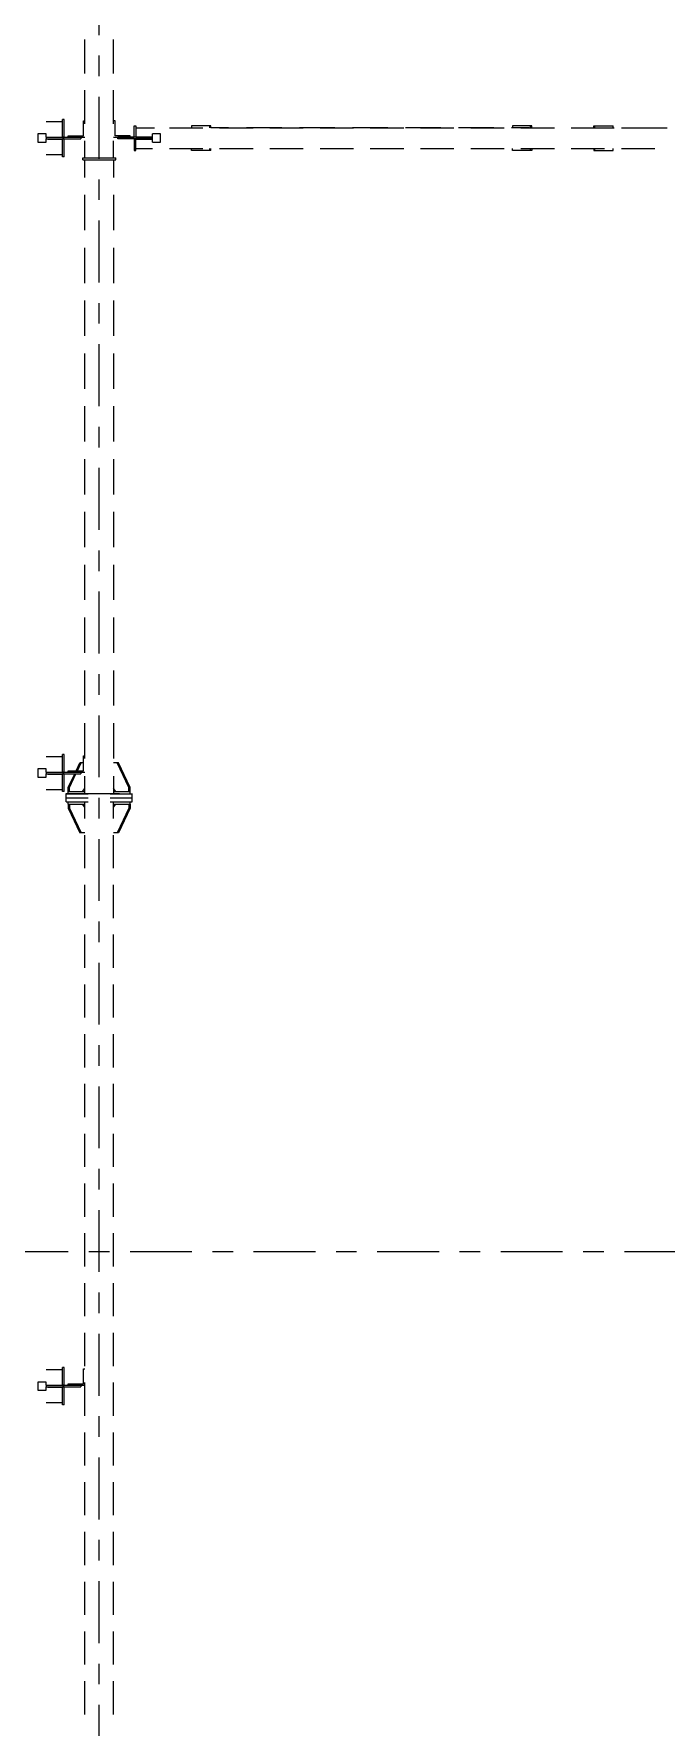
# Model space of a CAD drawing. Header units: millimetres. Extents: x -59 to 782, y -222 to 372.
# Drawn here: x 41.8 to 72.5, y 79.9 to 162.1 of the extents above; entities that cross this region are included whole.
import ezdxf

# ---------------------------------------------------------------- set-up
doc = ezdxf.new("R2010")
doc.units = ezdxf.units.MM
doc.linetypes.add('XKITLINE00', pattern=[0])
doc.linetypes.add('XKITLINE03', pattern=[6, 3, -1, 1, -1])
doc.layers.add('Part', color=2, linetype='Continuous', lineweight=0)
doc.layers.add('S-GRID', color=1, linetype='Continuous', lineweight=0)

msp = doc.modelspace()

# ---------------------------------------------------------------- linework, layer by layer
at = {"layer": 'Part', "linetype": 'XKITLINE00', "lineweight": 0}
for p, q in [((44.3, 160.142), (44.3, 161.778)), ((45.7, 160.142), (45.7, 161.778)), ((44.3, 157.687), (44.3, 159.323)), ((45.7, 157.687), (45.7, 159.323)), ((42.426, 157.8), (43.22, 157.8)), ((43.3, 157.9), (43.22, 157.9)), ((43.22, 157.04), (43.22, 157.9)), ((43.3, 157.04), (43.3, 157.9)), ((44.23, 157.11), (44.23, 157.84)), ((44.23, 157.84), (44.3, 157.84)), ((45.77, 157.84), (45.7, 157.84)), ((45.77, 157.84), (45.7, 157.84)), ((45.77, 157.11), (45.77, 157.84)), ((45.77, 157.84), (45.77, 157.84)), ((42.42, 157.2), (42.02, 157.2)), ((42.02, 157.2), (42.02, 156.8)), ((42.42, 157.04), (42.42, 157.2)), ((42.42, 157.05), (42.507, 157.05)), ((42.42, 157.04), (42.42, 156.96)), ((42.42, 157.04), (44.1, 157.04)), ((42.42, 156.8), (42.42, 156.96)), ((42.42, 156.96), (44.1, 156.96)), ((42.501, 156.95), (43.22, 156.95)), ((43.3, 157.04), (43.22, 157.04)), ((43.3, 156.96), (43.22, 156.96)), ((43.22, 156.1), (43.22, 156.96)), ((43.3, 156.1), (43.3, 156.96)), ((43.5, 157.04), (43.5, 157.11)), ((43.5, 157.11), (44.23, 157.11)), ((44.1, 157.04), (44.1, 156.96)), ((44.1, 157.04), (44.3, 157.04)), ((45.7, 157.04), (46.5, 157.04)), ((46.5, 157.11), (45.77, 157.11)), ((46.5, 157.11), (45.77, 157.11)), ((47.58, 157.04), (45.9, 157.04)), ((45.9, 156.96), (45.9, 157.04)), ((47.58, 156.96), (45.9, 156.96)), ((46.5, 157.04), (46.5, 157.11)), ((46.5, 157.11), (46.5, 157.11)), ((46.5, 157.04), (46.7, 157.04)), ((46.7, 157.04), (46.7, 157.6)), ((46.7, 157.6), (46.78, 157.6)), ((46.7, 157.6), (46.7, 157.6)), ((46.7, 157.6), (46.78, 157.6)), ((46.7, 156.96), (46.7, 156.4)), ((46.78, 157.6), (46.78, 157.04)), ((46.78, 157.6), (46.78, 157.6)), ((46.78, 157.5), (47.593, 157.5)), ((46.78, 157.5), (47.682, 157.5)), ((46.78, 157.05), (47.58, 157.05)), ((46.78, 157.04), (47.58, 157.04)), ((46.78, 156.4), (46.78, 156.96)), ((46.78, 156.95), (47.58, 156.95)), ((46.78, 156.95), (47.567, 156.95)), ((47.98, 157.2), (47.58, 157.2)), ((47.58, 157.04), (47.58, 157.2)), ((47.58, 156.96), (47.58, 157.04)), ((47.58, 156.8), (47.58, 156.96)), ((47.98, 156.8), (47.98, 157.2)), ((48.405, 157.5), (50.03, 157.5)), ((48.585, 157.5), (49.487, 157.5)), ((50.425, 157.6), (49.487, 157.6)), ((49.487, 157.6), (49.487, 157.5)), ((50.371, 157.5), (50.371, 157.6)), ((50.425, 157.5), (50.425, 157.6)), ((51.283, 157.5), (50.425, 157.5)), ((50.843, 157.5), (52.468, 157.5)), ((53.856, 157.5), (52.141, 157.5)), ((53.28, 157.5), (54.905, 157.5)), ((56.43, 157.5), (54.714, 157.5)), ((55.718, 157.5), (57.343, 157.5)), ((59.003, 157.5), (57.288, 157.5)), ((58.156, 157.5), (59.781, 157.5)), ((61.576, 157.5), (59.861, 157.5)), ((60.593, 157.5), (62.218, 157.5)), ((64.15, 157.5), (62.434, 157.5)), ((63.031, 157.5), (64.656, 157.5)), ((65.865, 157.5), (65.007, 157.5)), ((65.993, 157.6), (65.055, 157.6)), ((65.055, 157.6), (65.055, 157.5)), ((65.469, 157.5), (67.094, 157.5)), ((65.865, 157.5), (65.865, 157.5)), ((65.939, 157.5), (65.939, 157.6)), ((65.993, 157.5), (65.993, 157.6)), ((65.993, 157.5), (66.998, 157.5)), ((67.906, 157.5), (69.531, 157.5)), ((68.002, 157.5), (69.007, 157.5)), ((69.007, 157.5), (69.007, 157.6)), ((69.007, 157.6), (69.945, 157.6)), ((69.061, 157.5), (69.061, 157.6)), ((69.135, 157.5), (69.135, 157.5)), ((69.135, 157.5), (69.992, 157.5)), ((69.945, 157.5), (69.945, 157.6)), ((70.344, 157.5), (71.969, 157.5)), ((70.85, 157.5), (72.566, 157.5)), ((42.02, 156.8), (42.42, 156.8)), ((42.426, 156.2), (43.22, 156.2)), ((43.3, 156.1), (43.22, 156.1)), ((44.3, 156.05), (44.3, 156.868)), ((45.7, 156.05), (45.7, 156.868)), ((46.7, 156.4), (46.78, 156.4)), ((46.78, 156.5), (47.593, 156.5)), ((47.58, 156.8), (47.98, 156.8)), ((48.405, 156.5), (50.03, 156.5)), ((49.487, 156.4), (49.487, 156.5)), ((50.425, 156.4), (49.487, 156.4)), ((50.371, 156.4), (50.371, 156.5)), ((50.425, 156.4), (50.425, 156.5)), ((50.843, 156.5), (52.468, 156.5)), ((53.28, 156.5), (54.905, 156.5)), ((55.718, 156.5), (57.343, 156.5)), ((58.156, 156.5), (59.781, 156.5)), ((60.593, 156.5), (62.218, 156.5)), ((63.031, 156.5), (64.656, 156.5)), ((65.055, 156.4), (65.055, 156.5)), ((65.993, 156.4), (65.055, 156.4)), ((65.469, 156.5), (67.094, 156.5)), ((65.939, 156.4), (65.939, 156.5)), ((65.993, 156.5), (65.993, 156.4)), ((67.906, 156.5), (69.531, 156.5)), ((69.007, 156.5), (69.007, 156.4)), ((69.007, 156.4), (69.945, 156.4)), ((69.061, 156.4), (69.061, 156.5)), ((69.945, 156.4), (69.945, 156.5)), ((70.344, 156.5), (71.969, 156.5)), ((44.2, 155.95), (44.2, 156.05)), ((44.2, 156.05), (45.8, 156.05)), ((44.2, 155.95), (45.8, 155.95)), ((44.3, 155.096), (44.3, 155.95)), ((45.7, 155.95), (45.7, 155.096)), ((45.8, 155.95), (45.8, 156.05)), ((44.3, 152.533), (44.3, 154.242)), ((45.7, 154.242), (45.7, 152.533)), ((44.3, 149.971), (44.3, 151.679)), ((45.7, 151.679), (45.7, 149.971)), ((44.3, 147.408), (44.3, 149.117)), ((45.7, 149.117), (45.7, 147.408)), ((44.3, 144.846), (44.3, 146.554)), ((45.7, 146.554), (45.7, 144.846)), ((44.3, 142.283), (44.3, 143.992)), ((45.7, 143.992), (45.7, 142.283)), ((44.3, 139.721), (44.3, 141.429)), ((45.7, 141.429), (45.7, 139.721)), ((44.3, 137.158), (44.3, 138.867)), ((45.7, 138.867), (45.7, 137.158)), ((44.3, 134.596), (44.3, 136.304)), ((45.7, 136.304), (45.7, 134.596)), ((44.3, 132.033), (44.3, 133.742)), ((45.7, 133.742), (45.7, 132.033)), ((44.3, 129.471), (44.3, 131.179)), ((45.7, 131.179), (45.7, 129.471)), ((44.3, 126.908), (44.3, 128.617)), ((45.7, 128.617), (45.7, 126.908)), ((42.422, 127), (43.22, 127)), ((43.3, 127.1), (43.22, 127.1)), ((43.22, 126.24), (43.22, 127.1)), ((43.3, 126.24), (43.3, 127.1)), ((43.882, 126.31), (44.066, 126.7)), ((43.938, 126.31), (44.122, 126.7)), ((44.23, 126.7), (44.066, 126.7)), ((44.23, 126.31), (44.23, 127.04)), ((44.23, 127.04), (44.3, 127.04)), ((45.934, 126.7), (45.7, 126.7)), ((46.443, 125.5), (45.878, 126.7)), ((46.5, 125.5), (45.934, 126.7)), ((42.42, 126.4), (42.02, 126.4)), ((42.02, 126.4), (42.02, 126)), ((42.02, 126), (42.42, 126)), ((42.42, 126.24), (42.42, 126.4)), ((42.42, 126.25), (42.507, 126.25)), ((42.42, 126.24), (42.42, 126.16)), ((42.42, 126.24), (44.1, 126.24)), ((42.42, 126), (42.42, 126.16)), ((42.42, 126.16), (44.1, 126.16)), ((42.501, 126.15), (43.22, 126.15)), ((43.3, 126.24), (43.22, 126.24)), ((43.3, 126.16), (43.22, 126.16)), ((43.22, 125.3), (43.22, 126.16)), ((43.3, 125.3), (43.3, 126.16)), ((43.5, 126.24), (43.5, 126.31)), ((43.5, 126.31), (44.23, 126.31)), ((43.5, 125.5), (43.811, 126.16)), ((43.556, 125.5), (43.868, 126.16)), ((44.1, 126.24), (44.3, 126.24)), ((44.1, 126.24), (44.1, 126.16)), ((44.3, 125.2), (44.3, 126.054)), ((45.7, 126.054), (45.7, 125.2)), ((42.422, 125.4), (43.22, 125.4)), ((43.3, 125.3), (43.22, 125.3)), ((43.4, 125.2), (43.4, 125.203)), ((43.4, 125), (43.4, 125.203)), ((43.4, 125.203), (44.3, 125.203)), ((43.4, 125.2), (44.467, 125.2)), ((43.4, 125), (44.467, 125)), ((43.4, 124.8), (43.4, 125)), ((43.4, 125), (44.467, 125)), ((43.5, 125.3), (43.5, 125.5)), ((43.5, 125.5), (43.556, 125.5)), ((43.5, 125.2), (43.5, 125.3)), ((43.5, 125.3), (44.3, 125.3)), ((43.556, 125.3), (43.556, 125.5)), ((44.187, 125.3), (44.3, 125.46)), ((45.7, 125.2), (44.3, 125.2)), ((45.533, 125.2), (46.6, 125.2)), ((45.533, 125), (46.6, 125)), ((45.533, 125), (46.6, 125)), ((45.813, 125.3), (45.7, 125.46)), ((45.7, 125.3), (46.5, 125.3)), ((45.7, 125.203), (45.982, 125.203)), ((46.443, 125.3), (46.443, 125.5)), ((46.443, 125.5), (46.5, 125.5)), ((46.5, 125.3), (46.5, 125.5)), ((46.5, 125.2), (46.5, 125.3)), ((46.6, 125.2), (46.6, 125.203)), ((46.6, 125), (46.6, 125.203)), ((46.6, 124.8), (46.6, 125)), ((43.4, 124.8), (44.467, 124.8)), ((43.5, 124.7), (43.5, 124.8)), ((43.5, 124.7), (44.3, 124.7)), ((43.5, 124.7), (43.5, 124.5)), ((43.5, 124.5), (43.556, 124.5)), ((43.5, 124.5), (44.066, 123.3)), ((43.556, 124.7), (43.556, 124.5)), ((43.556, 124.5), (44.122, 123.3)), ((44.3, 124.54), (44.187, 124.7)), ((44.3, 123.995), (44.3, 124.8)), ((45.533, 124.8), (46.6, 124.8)), ((45.7, 123.995), (45.7, 124.8)), ((45.7, 124.54), (45.813, 124.7)), ((45.7, 124.7), (46.5, 124.7)), ((46.443, 124.5), (45.878, 123.3)), ((46.5, 124.5), (45.934, 123.3)), ((46.443, 124.7), (46.443, 124.5)), ((46.443, 124.5), (46.5, 124.5)), ((46.5, 124.7), (46.5, 124.8)), ((46.5, 124.7), (46.5, 124.5)), ((44.3, 123.3), (44.066, 123.3)), ((45.934, 123.3), (45.7, 123.3)), ((44.3, 121.581), (44.3, 123.19)), ((45.7, 121.581), (45.7, 123.19)), ((44.3, 119.167), (44.3, 120.776)), ((45.7, 119.167), (45.7, 120.776)), ((44.3, 116.753), (44.3, 118.362)), ((45.7, 116.753), (45.7, 118.362)), ((44.3, 114.338), (44.3, 115.948)), ((45.7, 114.338), (45.7, 115.948)), ((44.3, 111.924), (44.3, 113.534)), ((45.7, 111.924), (45.7, 113.534)), ((44.3, 109.51), (44.3, 111.119)), ((45.7, 109.51), (45.7, 111.119)), ((44.3, 107.096), (44.3, 108.705)), ((45.7, 107.096), (45.7, 108.705)), ((44.3, 104.681), (44.3, 106.291)), ((45.7, 104.681), (45.7, 106.291)), ((44.3, 102.267), (44.3, 103.877)), ((45.7, 102.267), (45.7, 103.877)), ((44.3, 99.853), (44.3, 101.462)), ((45.7, 99.853), (45.7, 101.462)), ((44.3, 97.439), (44.3, 99.048)), ((45.7, 97.439), (45.7, 99.048)), ((42.422, 97.262), (43.22, 97.262)), ((43.3, 97.362), (43.22, 97.362)), ((43.22, 96.502), (43.22, 97.362)), ((43.3, 96.502), (43.3, 97.362)), ((44.23, 96.572), (44.23, 97.302)), ((44.23, 97.302), (44.3, 97.302)), ((42.42, 96.662), (42.02, 96.662)), ((42.02, 96.662), (42.02, 96.262)), ((42.02, 96.262), (42.42, 96.262)), ((42.42, 96.502), (42.42, 96.662)), ((42.42, 96.512), (42.507, 96.512)), ((42.42, 96.502), (42.42, 96.422)), ((42.42, 96.502), (44.1, 96.502)), ((42.42, 96.262), (42.42, 96.422)), ((42.42, 96.422), (44.1, 96.422)), ((42.501, 96.412), (43.22, 96.412)), ((43.3, 96.502), (43.22, 96.502)), ((43.3, 96.422), (43.22, 96.422)), ((43.22, 95.562), (43.22, 96.422)), ((43.3, 95.562), (43.3, 96.422)), ((43.5, 96.502), (43.5, 96.572)), ((43.5, 96.572), (44.23, 96.572)), ((44.1, 96.502), (44.1, 96.422)), ((44.1, 96.502), (44.3, 96.502)), ((44.3, 95.024), (44.3, 96.634)), ((45.7, 95.024), (45.7, 96.634)), ((42.422, 95.662), (43.22, 95.662)), ((43.3, 95.562), (43.22, 95.562)), ((44.3, 92.61), (44.3, 94.22)), ((45.7, 92.61), (45.7, 94.22)), ((44.3, 90.196), (44.3, 91.805)), ((45.7, 90.196), (45.7, 91.805)), ((44.3, 87.782), (44.3, 89.391)), ((45.7, 87.782), (45.7, 89.391)), ((44.3, 85.368), (44.3, 86.977)), ((45.7, 85.368), (45.7, 86.977)), ((44.3, 82.953), (44.3, 84.563)), ((45.7, 82.953), (45.7, 84.563)), ((44.3, 80.539), (44.3, 82.149)), ((45.7, 80.539), (45.7, 82.149))]:
    msp.add_line(p, q, dxfattribs=at)
at = {"layer": 'S-GRID', "linetype": 'XKITLINE03', "lineweight": 0}
for p, q in [((45, -30), (45, 341.066)), ((-25.505, 103), (697.078, 103))]:
    msp.add_line(p, q, dxfattribs=at)

doc.saveas('drawing.dxf')
